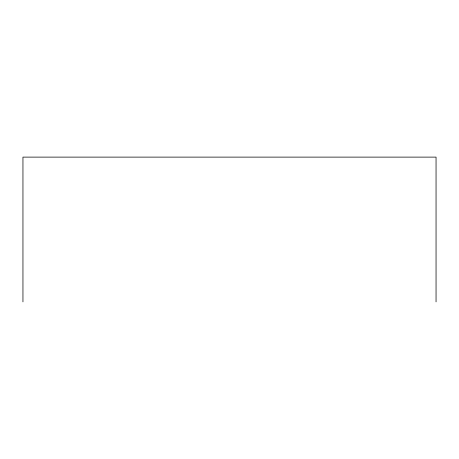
<?xml version="1.0" encoding="UTF-8"?>
<svg xmlns="http://www.w3.org/2000/svg" width="459" height="459" viewBox="0 0 459 459"><rect width="100%" height="100%" fill="white"/><g stroke="black" fill="none" stroke-linecap="round" stroke-linejoin="round"><path stroke-width="0.69" d="M436.05 301.884L436.05 157.116L22.95 157.116L22.95 301.884"/></g></svg>
